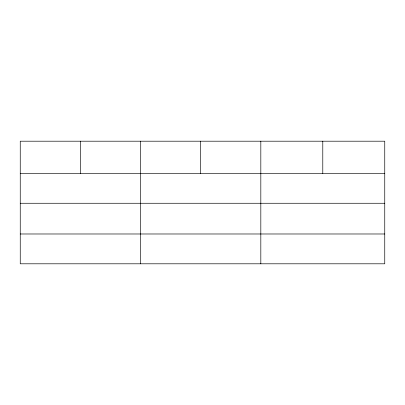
<?xml version="1.0" encoding="UTF-8"?>
<svg xmlns="http://www.w3.org/2000/svg" width="405" height="405" viewBox="0 0 405 405"><rect width="100%" height="100%" fill="white"/><g stroke="black" fill="none" stroke-linecap="round" stroke-linejoin="round"><path stroke-width="0.61" d="M384.75 203.264L384.75 141.198L20.25 141.198L20.25 263.802L384.75 263.802L384.75 203.264L20.25 203.264M20.25 173.441L384.75 173.441M20.25 233.984L384.75 233.984M322.785 141.198L322.785 173.441M260.82 141.198L260.82 263.802M200.677 141.198L200.677 173.441M140.535 141.198L140.535 263.802M80.392 141.198L80.392 173.441"/></g></svg>
